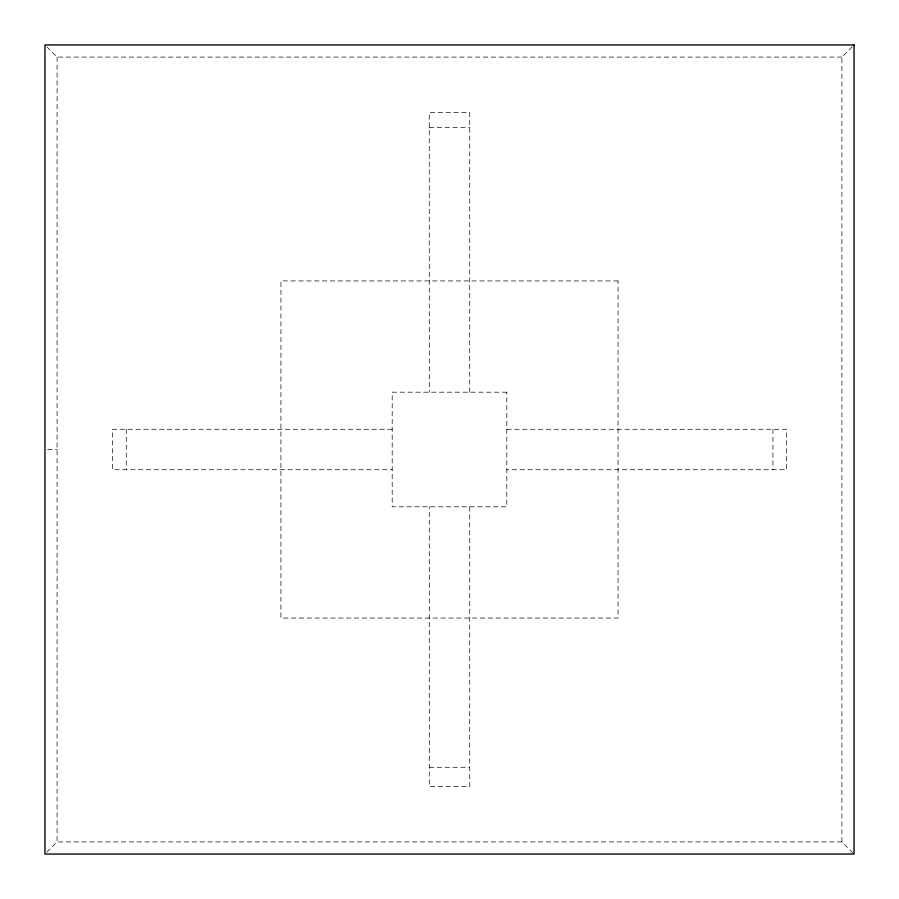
<?xml version="1.0" encoding="UTF-8"?>
<svg xmlns="http://www.w3.org/2000/svg" width="899" height="899" viewBox="0 0 899 899"><rect width="100%" height="100%" fill="white"/><g stroke="black" fill="none" stroke-linecap="round" stroke-linejoin="round"><path stroke-width="0.67" stroke-dasharray="4.5 3.37" d="M46.815 852.185L57.087 841.914L841.914 841.914L853.117 853.117M841.914 841.914L841.914 57.087L852.185 46.815M46.815 46.815L57.087 57.087L841.914 57.087M429.273 127.557L469.728 127.557M392.189 429.273L112.375 429.273L112.375 469.728L392.189 469.728M506.811 429.273L786.625 429.273L786.625 469.728L506.811 469.728M47.647 449.5L57.087 449.5M429.273 767.274L469.728 767.274M772.949 429.273L772.949 469.728M469.728 392.189L469.728 112.375L429.273 112.375L429.273 392.189M469.728 506.811L469.728 786.625L429.273 786.625L429.273 506.811M126.287 429.273L126.287 469.728M57.087 57.087L57.087 841.914M618.062 280.938L280.938 280.938L280.938 618.062L618.062 618.062L618.062 280.938M506.811 392.189L392.189 392.189L392.189 506.811L506.811 506.811L506.811 392.189"/><path stroke-width="1.35" d="M854.05 44.95L44.95 44.95L44.95 854.05L854.05 854.05L854.05 44.95"/></g></svg>
